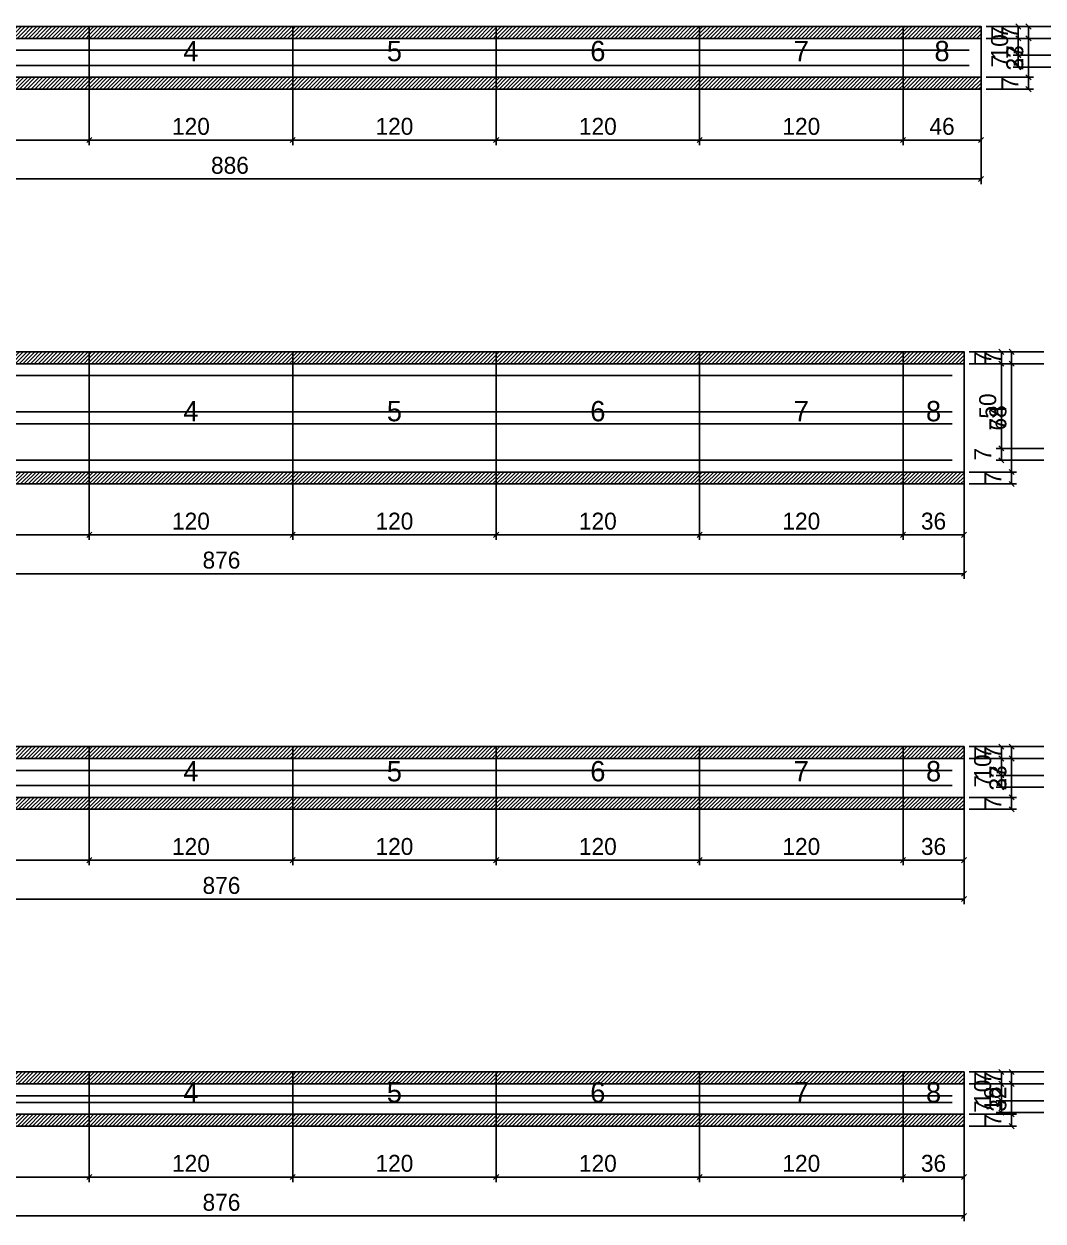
# Model space of a CAD drawing. Extents: x -13000 to 3070, y -38812 to 10330.
# Drawn here: x 530 to 1131, y -2660 to -1954 of the extents above; entities that cross this region are included whole.
import ezdxf
from ezdxf.enums import TextEntityAlignment as Align

# ---------------------------------------------------------------- set-up
doc = ezdxf.new("R2010")
doc.units = 0
for name, color, linetype in [('5', 5, 'Continuous'), ('COTA', 241, 'Continuous'), ('Painéis', 200, 'Continuous'), ('SARR_2.2x7', 40, 'Continuous'), ('SCO-___-LAJ', 224, 'Continuous')]:
    doc.layers.add(name, color=color, linetype=linetype)
doc.dimstyles.new('PAINEL', dxfattribs={"dimtxt": 10, "dimasz": 3, "dimexe": 3, "dimexo": 3, "dimgap": 3, "dimtad": 1, "dimblk": 'OBLIQUE', "dimblk1": 'OBLIQUE', "dimcen": 2.5, "dimclrd": 4, "dimclre": 4, "dimclrt": 240, "dimazin": 3, "dimtfac": 1, "dimtmove": 0, "dimatfit": 3})

# ---------------------------------------------------------------- blocks, each defined once
blk = doc.blocks.new('_OBLIQUE')
at = {"color": 0, "linetype": 'BYBLOCK'}
blk.add_line((-0.5, -0.5), (0.5, 0.5), dxfattribs=at)

msp = doc.modelspace()

# ---------------------------------------------------------------- hatches: boundary and pattern name
at = {"layer": 'COTA'}
h = msp.add_hatch(dxfattribs=at)
h.set_pattern_fill('ANSI31', scale=0.5)
h.paths.add_polyline_path([(448, -1962), (568, -1962), (568, -1955), (448, -1955)])
h = msp.add_hatch(dxfattribs=at)
h.set_pattern_fill('ANSI31', scale=0.5)
h.paths.add_polyline_path([(568, -1962), (688, -1962), (688, -1955), (568, -1955)])
h = msp.add_hatch(dxfattribs=at)
h.set_pattern_fill('ANSI31', scale=0.5)
h.paths.add_polyline_path([(688, -1962), (808, -1962), (808, -1955), (688, -1955)])
h = msp.add_hatch(dxfattribs=at)
h.set_pattern_fill('ANSI31', scale=0.5)
h.paths.add_polyline_path([(808, -1962), (928, -1962), (928, -1955), (808, -1955)])
h = msp.add_hatch(dxfattribs=at)
h.set_pattern_fill('ANSI31', scale=0.5)
h.paths.add_polyline_path([(928, -1962), (1048, -1962), (1048, -1955), (928, -1955)])
h = msp.add_hatch(dxfattribs=at)
h.set_pattern_fill('ANSI31', scale=0.5)
h.paths.add_polyline_path([(1048, -1962), (1094, -1962), (1094, -1955), (1048, -1955)])
h = msp.add_hatch(dxfattribs=at)
h.set_pattern_fill('ANSI31', scale=0.5)
h.paths.add_polyline_path([(448, -1992), (568, -1992), (568, -1985), (448, -1985)])
h = msp.add_hatch(dxfattribs=at)
h.set_pattern_fill('ANSI31', scale=0.5)
h.paths.add_polyline_path([(568, -1992), (688, -1992), (688, -1985), (568, -1985)])
h = msp.add_hatch(dxfattribs=at)
h.set_pattern_fill('ANSI31', scale=0.5)
h.paths.add_polyline_path([(688, -1992), (808, -1992), (808, -1985), (688, -1985)])
h = msp.add_hatch(dxfattribs=at)
h.set_pattern_fill('ANSI31', scale=0.5)
h.paths.add_polyline_path([(808, -1992), (928, -1992), (928, -1985), (808, -1985)])
h = msp.add_hatch(dxfattribs=at)
h.set_pattern_fill('ANSI31', scale=0.5)
h.paths.add_polyline_path([(928, -1992), (1048, -1992), (1048, -1985), (928, -1985)])
h = msp.add_hatch(dxfattribs=at)
h.set_pattern_fill('ANSI31', scale=0.5)
h.paths.add_polyline_path([(1048, -1992), (1094, -1992), (1094, -1985), (1048, -1985)])
h = msp.add_hatch(dxfattribs=at)
h.set_pattern_fill('ANSI31', scale=0.5)
h.paths.add_polyline_path([(448, -2154), (568, -2154), (568, -2147), (448, -2147)])
h = msp.add_hatch(dxfattribs=at)
h.set_pattern_fill('ANSI31', scale=0.5)
h.paths.add_polyline_path([(568, -2154), (688, -2154), (688, -2147), (568, -2147)])
h = msp.add_hatch(dxfattribs=at)
h.set_pattern_fill('ANSI31', scale=0.5)
h.paths.add_polyline_path([(688, -2154), (808, -2154), (808, -2147), (688, -2147)])
h = msp.add_hatch(dxfattribs=at)
h.set_pattern_fill('ANSI31', scale=0.5)
h.paths.add_polyline_path([(808, -2154), (928, -2154), (928, -2147), (808, -2147)])
h = msp.add_hatch(dxfattribs=at)
h.set_pattern_fill('ANSI31', scale=0.5)
h.paths.add_polyline_path([(928, -2154), (1048, -2154), (1048, -2147), (928, -2147)])
h = msp.add_hatch(dxfattribs=at)
h.set_pattern_fill('ANSI31', scale=0.5)
h.paths.add_polyline_path([(1048, -2154), (1084, -2154), (1084, -2147), (1048, -2147)])
h = msp.add_hatch(dxfattribs=at)
h.set_pattern_fill('ANSI31', scale=0.5)
h.paths.add_polyline_path([(448, -2225), (568, -2225), (568, -2218), (448, -2218)])
h = msp.add_hatch(dxfattribs=at)
h.set_pattern_fill('ANSI31', scale=0.5)
h.paths.add_polyline_path([(568, -2225), (688, -2225), (688, -2218), (568, -2218)])
h = msp.add_hatch(dxfattribs=at)
h.set_pattern_fill('ANSI31', scale=0.5)
h.paths.add_polyline_path([(688, -2225), (808, -2225), (808, -2218), (688, -2218)])
h = msp.add_hatch(dxfattribs=at)
h.set_pattern_fill('ANSI31', scale=0.5)
h.paths.add_polyline_path([(808, -2225), (928, -2225), (928, -2218), (808, -2218)])
h = msp.add_hatch(dxfattribs=at)
h.set_pattern_fill('ANSI31', scale=0.5)
h.paths.add_polyline_path([(928, -2225), (1048, -2225), (1048, -2218), (928, -2218)])
h = msp.add_hatch(dxfattribs=at)
h.set_pattern_fill('ANSI31', scale=0.5)
h.paths.add_polyline_path([(1048, -2225), (1084, -2225), (1084, -2218), (1048, -2218)])
h = msp.add_hatch(dxfattribs=at)
h.set_pattern_fill('ANSI31', scale=0.5)
h.paths.add_polyline_path([(448, -2387), (568, -2387), (568, -2380), (448, -2380)])
h = msp.add_hatch(dxfattribs=at)
h.set_pattern_fill('ANSI31', scale=0.5)
h.paths.add_polyline_path([(568, -2387), (688, -2387), (688, -2380), (568, -2380)])
h = msp.add_hatch(dxfattribs=at)
h.set_pattern_fill('ANSI31', scale=0.5)
h.paths.add_polyline_path([(688, -2387), (808, -2387), (808, -2380), (688, -2380)])
h = msp.add_hatch(dxfattribs=at)
h.set_pattern_fill('ANSI31', scale=0.5)
h.paths.add_polyline_path([(808, -2387), (928, -2387), (928, -2380), (808, -2380)])
h = msp.add_hatch(dxfattribs=at)
h.set_pattern_fill('ANSI31', scale=0.5)
h.paths.add_polyline_path([(928, -2387), (1048, -2387), (1048, -2380), (928, -2380)])
h = msp.add_hatch(dxfattribs=at)
h.set_pattern_fill('ANSI31', scale=0.5)
h.paths.add_polyline_path([(1048, -2387), (1084, -2387), (1084, -2380), (1048, -2380)])
h = msp.add_hatch(dxfattribs=at)
h.set_pattern_fill('ANSI31', scale=0.5)
h.paths.add_polyline_path([(448, -2417), (568, -2417), (568, -2410), (448, -2410)])
h = msp.add_hatch(dxfattribs=at)
h.set_pattern_fill('ANSI31', scale=0.5)
h.paths.add_polyline_path([(568, -2417), (688, -2417), (688, -2410), (568, -2410)])
h = msp.add_hatch(dxfattribs=at)
h.set_pattern_fill('ANSI31', scale=0.5)
h.paths.add_polyline_path([(688, -2417), (808, -2417), (808, -2410), (688, -2410)])
h = msp.add_hatch(dxfattribs=at)
h.set_pattern_fill('ANSI31', scale=0.5)
h.paths.add_polyline_path([(808, -2417), (928, -2417), (928, -2410), (808, -2410)])
h = msp.add_hatch(dxfattribs=at)
h.set_pattern_fill('ANSI31', scale=0.5)
h.paths.add_polyline_path([(928, -2417), (1048, -2417), (1048, -2410), (928, -2410)])
h = msp.add_hatch(dxfattribs=at)
h.set_pattern_fill('ANSI31', scale=0.5)
h.paths.add_polyline_path([(1048, -2417), (1084, -2417), (1084, -2410), (1048, -2410)])
h = msp.add_hatch(dxfattribs=at)
h.set_pattern_fill('ANSI31', scale=0.5)
h.paths.add_polyline_path([(448, -2579), (568, -2579), (568, -2572), (448, -2572)])
h = msp.add_hatch(dxfattribs=at)
h.set_pattern_fill('ANSI31', scale=0.5)
h.paths.add_polyline_path([(568, -2579), (688, -2579), (688, -2572), (568, -2572)])
h = msp.add_hatch(dxfattribs=at)
h.set_pattern_fill('ANSI31', scale=0.5)
h.paths.add_polyline_path([(688, -2579), (808, -2579), (808, -2572), (688, -2572)])
h = msp.add_hatch(dxfattribs=at)
h.set_pattern_fill('ANSI31', scale=0.5)
h.paths.add_polyline_path([(808, -2579), (928, -2579), (928, -2572), (808, -2572)])
h = msp.add_hatch(dxfattribs=at)
h.set_pattern_fill('ANSI31', scale=0.5)
h.paths.add_polyline_path([(928, -2579), (1048, -2579), (1048, -2572), (928, -2572)])
h = msp.add_hatch(dxfattribs=at)
h.set_pattern_fill('ANSI31', scale=0.5)
h.paths.add_polyline_path([(1048, -2579), (1084, -2579), (1084, -2572), (1048, -2572)])
h = msp.add_hatch(dxfattribs=at)
h.set_pattern_fill('ANSI31', scale=0.5)
h.paths.add_polyline_path([(448, -2604), (568, -2604), (568, -2597), (448, -2597)])
h = msp.add_hatch(dxfattribs=at)
h.set_pattern_fill('ANSI31', scale=0.5)
h.paths.add_polyline_path([(568, -2604), (688, -2604), (688, -2597), (568, -2597)])
h = msp.add_hatch(dxfattribs=at)
h.set_pattern_fill('ANSI31', scale=0.5)
h.paths.add_polyline_path([(688, -2604), (808, -2604), (808, -2597), (688, -2597)])
h = msp.add_hatch(dxfattribs=at)
h.set_pattern_fill('ANSI31', scale=0.5)
h.paths.add_polyline_path([(808, -2604), (928, -2604), (928, -2597), (808, -2597)])
h = msp.add_hatch(dxfattribs=at)
h.set_pattern_fill('ANSI31', scale=0.5)
h.paths.add_polyline_path([(928, -2604), (1048, -2604), (1048, -2597), (928, -2597)])
h = msp.add_hatch(dxfattribs=at)
h.set_pattern_fill('ANSI31', scale=0.5)
h.paths.add_polyline_path([(1048, -2604), (1084, -2604), (1084, -2597), (1048, -2597)])

# ---------------------------------------------------------------- linework, layer by layer
at = {"layer": 'Painéis'}
for p, q in [((448, -1962), (568, -1962)), ((568, -1985), (568, -1962)), ((568, -1985), (568, -1962)), ((568, -1962), (688, -1962)), ((568, -1985), (568, -1962)), ((688, -1985), (688, -1962)), ((688, -1985), (688, -1962)), ((688, -1962), (808, -1962)), ((688, -1985), (688, -1962)), ((808, -1985), (808, -1962)), ((808, -1985), (808, -1962)), ((808, -1962), (928, -1962)), ((808, -1985), (808, -1962)), ((928, -1985), (928, -1962)), ((928, -1985), (928, -1962)), ((928, -1962), (1048, -1962)), ((928, -1985), (928, -1962)), ((1048, -1985), (1048, -1962)), ((1048, -1985), (1048, -1962)), ((1048, -1962), (1094, -1962)), ((1048, -1985), (1048, -1962)), ((1094, -1985), (1094, -1962)), ((448, -1985), (568, -1985)), ((568, -1985), (688, -1985)), ((688, -1985), (808, -1985)), ((808, -1985), (928, -1985)), ((928, -1985), (1048, -1985)), ((1048, -1985), (1094, -1985)), ((448, -2154), (568, -2154)), ((568, -2218), (568, -2154)), ((568, -2218), (568, -2154)), ((568, -2154), (688, -2154)), ((568, -2218), (568, -2154)), ((688, -2218), (688, -2154)), ((688, -2218), (688, -2154)), ((688, -2154), (808, -2154)), ((688, -2218), (688, -2154)), ((808, -2218), (808, -2154)), ((808, -2218), (808, -2154)), ((808, -2154), (928, -2154)), ((808, -2218), (808, -2154)), ((928, -2218), (928, -2154)), ((928, -2218), (928, -2154)), ((928, -2154), (1048, -2154)), ((928, -2218), (928, -2154)), ((1048, -2218), (1048, -2154)), ((1048, -2218), (1048, -2154)), ((1048, -2154), (1084, -2154)), ((1048, -2218), (1048, -2154)), ((1084, -2218), (1084, -2154)), ((448, -2218), (568, -2218)), ((568, -2218), (688, -2218)), ((688, -2218), (808, -2218)), ((808, -2218), (928, -2218)), ((928, -2218), (1048, -2218)), ((1048, -2218), (1084, -2218)), ((448, -2387), (568, -2387)), ((568, -2410), (568, -2387)), ((568, -2410), (568, -2387)), ((568, -2387), (688, -2387)), ((568, -2410), (568, -2387)), ((688, -2410), (688, -2387)), ((688, -2410), (688, -2387)), ((688, -2387), (808, -2387)), ((688, -2410), (688, -2387)), ((808, -2410), (808, -2387)), ((808, -2410), (808, -2387)), ((808, -2387), (928, -2387)), ((808, -2410), (808, -2387)), ((928, -2410), (928, -2387)), ((928, -2410), (928, -2387)), ((928, -2387), (1048, -2387)), ((928, -2410), (928, -2387)), ((1048, -2410), (1048, -2387)), ((1048, -2410), (1048, -2387)), ((1048, -2387), (1084, -2387)), ((1048, -2410), (1048, -2387)), ((1084, -2410), (1084, -2387)), ((448, -2410), (568, -2410)), ((568, -2410), (688, -2410)), ((688, -2410), (808, -2410)), ((808, -2410), (928, -2410)), ((928, -2410), (1048, -2410)), ((1048, -2410), (1084, -2410)), ((448, -2579), (568, -2579)), ((568, -2597), (568, -2579)), ((568, -2597), (568, -2579)), ((568, -2579), (688, -2579)), ((568, -2597), (568, -2579)), ((688, -2597), (688, -2579)), ((688, -2597), (688, -2579)), ((688, -2579), (808, -2579)), ((688, -2597), (688, -2579)), ((808, -2597), (808, -2579)), ((808, -2597), (808, -2579)), ((808, -2579), (928, -2579)), ((808, -2597), (808, -2579)), ((928, -2597), (928, -2579)), ((928, -2597), (928, -2579)), ((928, -2579), (1048, -2579)), ((928, -2597), (928, -2579)), ((1048, -2597), (1048, -2579)), ((1048, -2597), (1048, -2579)), ((1048, -2579), (1084, -2579)), ((1048, -2597), (1048, -2579)), ((1084, -2597), (1084, -2579)), ((448, -2597), (568, -2597)), ((568, -2597), (688, -2597)), ((688, -2597), (808, -2597)), ((808, -2597), (928, -2597)), ((928, -2597), (1048, -2597)), ((1048, -2597), (1084, -2597))]:
    msp.add_line(p, q, dxfattribs=at)
at = {"layer": 'SARR_2.2x7'}
for points in [[(448, -1969), (568, -1969)], [(448, -1969), (568, -1969)], [(568, -1969), (688, -1969)], [(568, -1969), (688, -1969)], [(688, -1969), (808, -1969)], [(688, -1969), (808, -1969)], [(808, -1969), (928, -1969)], [(808, -1969), (928, -1969)], [(928, -1969), (1048, -1969)], [(928, -1969), (1048, -1969)], [(1048, -1969), (1087, -1969)], [(1048, -1969), (1087, -1969)], [(448, -1978), (568, -1978)], [(448, -1978), (568, -1978)], [(568, -1978), (688, -1978)], [(568, -1978), (688, -1978)], [(688, -1978), (808, -1978)], [(688, -1978), (808, -1978)], [(808, -1978), (928, -1978)], [(808, -1978), (928, -1978)], [(928, -1978), (1048, -1978)], [(928, -1978), (1048, -1978)], [(1048, -1978), (1087, -1978)], [(1048, -1978), (1087, -1978)], [(448, -2161), (568, -2161)], [(448, -2161), (568, -2161)], [(568, -2161), (688, -2161)], [(568, -2161), (688, -2161)], [(688, -2161), (808, -2161)], [(688, -2161), (808, -2161)], [(808, -2161), (928, -2161)], [(808, -2161), (928, -2161)], [(928, -2161), (1048, -2161)], [(928, -2161), (1048, -2161)], [(1048, -2161), (1077, -2161)], [(1048, -2161), (1077, -2161)], [(448, -2182.5), (568, -2182.5)], [(448, -2182.5), (568, -2182.5)], [(568, -2182.5), (688, -2182.5)], [(568, -2182.5), (688, -2182.5)], [(688, -2182.5), (808, -2182.5)], [(688, -2182.5), (808, -2182.5)], [(808, -2182.5), (928, -2182.5)], [(808, -2182.5), (928, -2182.5)], [(928, -2182.5), (1048, -2182.5)], [(928, -2182.5), (1048, -2182.5)], [(1048, -2182.5), (1077, -2182.5)], [(1048, -2182.5), (1077, -2182.5)], [(448, -2189.5), (568, -2189.5)], [(448, -2189.5), (568, -2189.5)], [(568, -2189.5), (688, -2189.5)], [(568, -2189.5), (688, -2189.5)], [(688, -2189.5), (808, -2189.5)], [(688, -2189.5), (808, -2189.5)], [(808, -2189.5), (928, -2189.5)], [(808, -2189.5), (928, -2189.5)], [(928, -2189.5), (1048, -2189.5)], [(928, -2189.5), (1048, -2189.5)], [(1048, -2189.5), (1077, -2189.5)], [(1048, -2189.5), (1077, -2189.5)], [(448, -2211), (568, -2211)], [(448, -2211), (568, -2211)], [(568, -2211), (688, -2211)], [(568, -2211), (688, -2211)], [(688, -2211), (808, -2211)], [(688, -2211), (808, -2211)], [(808, -2211), (928, -2211)], [(808, -2211), (928, -2211)], [(928, -2211), (1048, -2211)], [(928, -2211), (1048, -2211)], [(1048, -2211), (1077, -2211)], [(1048, -2211), (1077, -2211)], [(448, -2394), (568, -2394)], [(448, -2394), (568, -2394)], [(568, -2394), (688, -2394)], [(568, -2394), (688, -2394)], [(688, -2394), (808, -2394)], [(688, -2394), (808, -2394)], [(808, -2394), (928, -2394)], [(808, -2394), (928, -2394)], [(928, -2394), (1048, -2394)], [(928, -2394), (1048, -2394)], [(1048, -2394), (1077, -2394)], [(1048, -2394), (1077, -2394)], [(448, -2403), (568, -2403)], [(448, -2403), (568, -2403)], [(568, -2403), (688, -2403)], [(568, -2403), (688, -2403)], [(688, -2403), (808, -2403)], [(688, -2403), (808, -2403)], [(808, -2403), (928, -2403)], [(808, -2403), (928, -2403)], [(928, -2403), (1048, -2403)], [(928, -2403), (1048, -2403)], [(1048, -2403), (1077, -2403)], [(1048, -2403), (1077, -2403)], [(448, -2586), (568, -2586)], [(448, -2586), (568, -2586)], [(448, -2590), (568, -2590)], [(448, -2590), (568, -2590)], [(568, -2586), (688, -2586)], [(568, -2586), (688, -2586)], [(568, -2590), (688, -2590)], [(568, -2590), (688, -2590)], [(688, -2586), (808, -2586)], [(688, -2586), (808, -2586)], [(688, -2590), (808, -2590)], [(688, -2590), (808, -2590)], [(808, -2586), (928, -2586)], [(808, -2586), (928, -2586)], [(808, -2590), (928, -2590)], [(808, -2590), (928, -2590)], [(928, -2586), (1048, -2586)], [(928, -2586), (1048, -2586)], [(928, -2590), (1048, -2590)], [(928, -2590), (1048, -2590)], [(1048, -2586), (1077, -2586)], [(1048, -2586), (1077, -2586)], [(1048, -2590), (1077, -2590)], [(1048, -2590), (1077, -2590)]]:
    msp.add_lwpolyline(points, dxfattribs=at)
at = {"layer": 'SCO-___-LAJ'}
for points in [[(448, -1962), (568, -1962), (568, -1955), (448, -1955)], [(568, -1962), (688, -1962), (688, -1955), (568, -1955)], [(688, -1962), (808, -1962), (808, -1955), (688, -1955)], [(808, -1962), (928, -1962), (928, -1955), (808, -1955)], [(928, -1962), (1048, -1962), (1048, -1955), (928, -1955)], [(1048, -1962), (1094, -1962), (1094, -1955), (1048, -1955)], [(448, -1992), (568, -1992), (568, -1985), (448, -1985)], [(568, -1992), (688, -1992), (688, -1985), (568, -1985)], [(688, -1992), (808, -1992), (808, -1985), (688, -1985)], [(808, -1992), (928, -1992), (928, -1985), (808, -1985)], [(928, -1992), (1048, -1992), (1048, -1985), (928, -1985)], [(1048, -1992), (1094, -1992), (1094, -1985), (1048, -1985)], [(448, -2154), (568, -2154), (568, -2147), (448, -2147)], [(568, -2154), (688, -2154), (688, -2147), (568, -2147)], [(688, -2154), (808, -2154), (808, -2147), (688, -2147)], [(808, -2154), (928, -2154), (928, -2147), (808, -2147)], [(928, -2154), (1048, -2154), (1048, -2147), (928, -2147)], [(1048, -2154), (1084, -2154), (1084, -2147), (1048, -2147)], [(448, -2225), (568, -2225), (568, -2218), (448, -2218)], [(568, -2225), (688, -2225), (688, -2218), (568, -2218)], [(688, -2225), (808, -2225), (808, -2218), (688, -2218)], [(808, -2225), (928, -2225), (928, -2218), (808, -2218)], [(928, -2225), (1048, -2225), (1048, -2218), (928, -2218)], [(1048, -2225), (1084, -2225), (1084, -2218), (1048, -2218)], [(448, -2387), (568, -2387), (568, -2380), (448, -2380)], [(568, -2387), (688, -2387), (688, -2380), (568, -2380)], [(688, -2387), (808, -2387), (808, -2380), (688, -2380)], [(808, -2387), (928, -2387), (928, -2380), (808, -2380)], [(928, -2387), (1048, -2387), (1048, -2380), (928, -2380)], [(1048, -2387), (1084, -2387), (1084, -2380), (1048, -2380)], [(448, -2417), (568, -2417), (568, -2410), (448, -2410)], [(568, -2417), (688, -2417), (688, -2410), (568, -2410)], [(688, -2417), (808, -2417), (808, -2410), (688, -2410)], [(808, -2417), (928, -2417), (928, -2410), (808, -2410)], [(928, -2417), (1048, -2417), (1048, -2410), (928, -2410)], [(1048, -2417), (1084, -2417), (1084, -2410), (1048, -2410)], [(448, -2579), (568, -2579), (568, -2572), (448, -2572)], [(568, -2579), (688, -2579), (688, -2572), (568, -2572)], [(688, -2579), (808, -2579), (808, -2572), (688, -2572)], [(808, -2579), (928, -2579), (928, -2572), (808, -2572)], [(928, -2579), (1048, -2579), (1048, -2572), (928, -2572)], [(1048, -2579), (1084, -2579), (1084, -2572), (1048, -2572)], [(448, -2604), (568, -2604), (568, -2597), (448, -2597)], [(568, -2604), (688, -2604), (688, -2597), (568, -2597)], [(688, -2604), (808, -2604), (808, -2597), (688, -2597)], [(808, -2604), (928, -2604), (928, -2597), (808, -2597)], [(928, -2604), (1048, -2604), (1048, -2597), (928, -2597)], [(1048, -2604), (1084, -2604), (1084, -2597), (1048, -2597)]]:
    msp.add_lwpolyline(points, close=True, dxfattribs=at)

# ---------------------------------------------------------------- texts
at = {"layer": '5'}
for s, p in [('4', (628, -1969.5)), ('5', (748, -1969.5)), ('6', (868, -1969.5)), ('7', (988, -1969.5)), ('8', (1071, -1969.5)), ('4', (628, -2182)), ('5', (748, -2182)), ('6', (868, -2182)), ('7', (988, -2182)), ('8', (1066, -2182)), ('4', (628, -2394.5)), ('5', (748, -2394.5)), ('6', (868, -2394.5)), ('7', (988, -2394.5)), ('8', (1066, -2394.5)), ('4', (628, -2584)), ('5', (748, -2584)), ('6', (868, -2584)), ('7', (988, -2584)), ('8', (1066, -2584))]:
    msp.add_text(s, height=12, dxfattribs=at).set_placement(p, align=Align.MIDDLE_CENTER)

# ---------------------------------------------------------------- dimensions: what is measured, and where the dimension line sits
at = {"layer": 'COTA'}
for base, p1, p2 in [((1122, -1992), (1094, -1992), (1094, -1955)), ((1122, -1962), (1094, -1962), (1094, -1955)), ((1116, -1962), (1144, -1962), (1144, -1955)), ((1122, -1985), (1094, -1985), (1094, -1962)), ((1116, -1972), (1144, -1972), (1144, -1962)), ((1116, -1979), (1144, -1979), (1144, -1972)), ((1122, -1992), (1094, -1992), (1094, -1985)), ((1112, -2225), (1084, -2225), (1084, -2147)), ((1112, -2154), (1084, -2154), (1084, -2147)), ((1106, -2154), (1134, -2154), (1134, -2147)), ((1112, -2218), (1084, -2218), (1084, -2154)), ((1106, -2204), (1134, -2204), (1134, -2154)), ((1106, -2211), (1134, -2211), (1134, -2204)), ((1112, -2225), (1084, -2225), (1084, -2218)), ((1112, -2417), (1084, -2417), (1084, -2380)), ((1112, -2387), (1084, -2387), (1084, -2380)), ((1106, -2387), (1134, -2387), (1134, -2380)), ((1112, -2410), (1084, -2410), (1084, -2387)), ((1106, -2397), (1134, -2397), (1134, -2387)), ((1106, -2404), (1134, -2404), (1134, -2397)), ((1112, -2417), (1084, -2417), (1084, -2410)), ((1112, -2604), (1084, -2604), (1084, -2572)), ((1112, -2579), (1084, -2579), (1084, -2572)), ((1106, -2579), (1134, -2579), (1134, -2572)), ((1112, -2597), (1084, -2597), (1084, -2579)), ((1106, -2589), (1134, -2589), (1134, -2579)), ((1106, -2596), (1134, -2596), (1134, -2589)), ((1112, -2604), (1084, -2604), (1084, -2597))]:
    msp.add_linear_dim(base=base, p1=p1, p2=p2, angle=90, dimstyle='PAINEL', dxfattribs=at).render()
for base, p1, p2 in [((208, -2045), (208, -1985), (1094, -1985)), ((448, -2022), (448, -1985), (568, -1985)), ((568, -2022), (568, -1985), (688, -1985)), ((688, -2022), (688, -1985), (808, -1985)), ((808, -2022), (808, -1985), (928, -1985)), ((928, -2022), (928, -1985), (1048, -1985)), ((1048, -2022), (1048, -1985), (1094, -1985)), ((208, -2278), (208, -2218), (1084, -2218)), ((448, -2255), (448, -2218), (568, -2218)), ((568, -2255), (568, -2218), (688, -2218)), ((688, -2255), (688, -2218), (808, -2218)), ((808, -2255), (808, -2218), (928, -2218)), ((928, -2255), (928, -2218), (1048, -2218)), ((1048, -2255), (1048, -2218), (1084, -2218)), ((208, -2470), (208, -2410), (1084, -2410)), ((448, -2447), (448, -2410), (568, -2410)), ((568, -2447), (568, -2410), (688, -2410)), ((688, -2447), (688, -2410), (808, -2410)), ((808, -2447), (808, -2410), (928, -2410)), ((928, -2447), (928, -2410), (1048, -2410)), ((1048, -2447), (1048, -2410), (1084, -2410)), ((208, -2657), (208, -2597), (1084, -2597)), ((448, -2634), (448, -2597), (568, -2597)), ((568, -2634), (568, -2597), (688, -2597)), ((688, -2634), (688, -2597), (808, -2597)), ((808, -2634), (808, -2597), (928, -2597)), ((928, -2634), (928, -2597), (1048, -2597)), ((1048, -2634), (1048, -2597), (1084, -2597))]:
    msp.add_linear_dim(base=base, p1=p1, p2=p2, dimstyle='PAINEL', dxfattribs=at).render()

doc.saveas('drawing.dxf')
